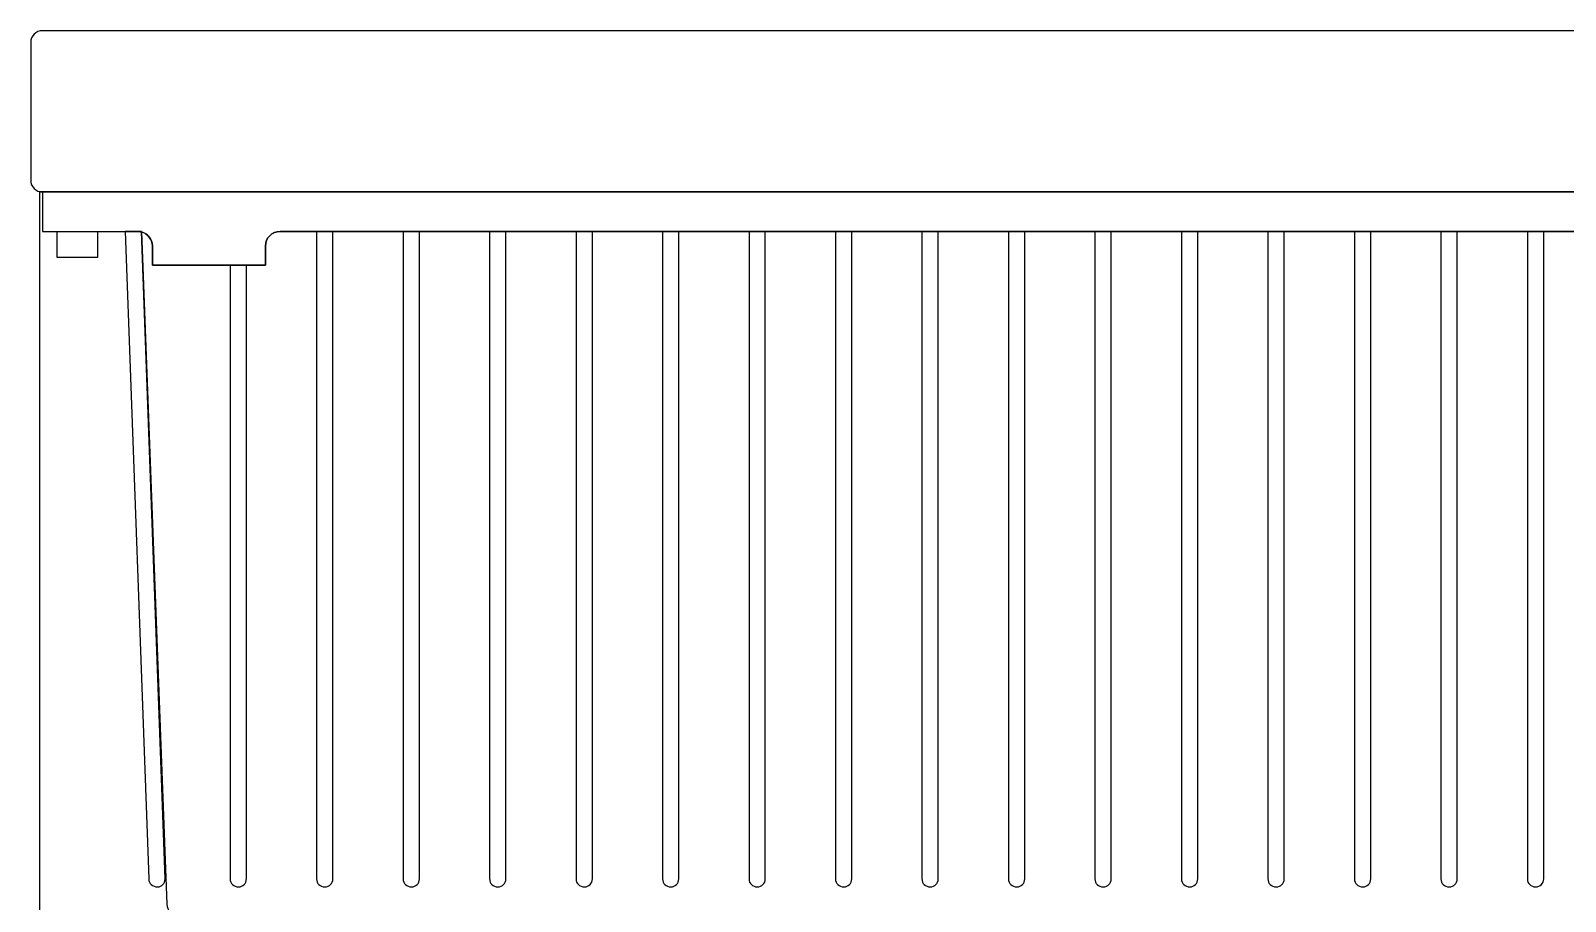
# Model space of a CAD drawing. Extents: x 30 to 209, y 62 to 241.
# Drawn here: x 70.4 to 148.1, y 125.4 to 169.5 of the extents above; entities that cross this region are included whole.
import ezdxf

# ---------------------------------------------------------------- set-up
doc = ezdxf.new("R2010")
doc.units = 0
doc.layers.add('LIVELLO_1', color=160, linetype='Continuous')

# ---------------------------------------------------------------- blocks, each defined once
blk = doc.blocks.new('AI9-BLK1')
at = {"layer": 'LIVELLO_1', "color": 7}
blk.add_lwpolyline([(-33.569, 7.868), (-31.524, 7.868), (-31.524, 6.537), (-33.569, 6.537)], close=True, dxfattribs=at)
for points, knots in [([(-34.312, 18.028), (-34.312, 18.028), (59.998, 18.028), (59.998, 18.028), (60.327, 18.028), (60.592, 17.764), (60.592, 17.435), (60.592, 17.435), (60.592, 10.462), (60.592, 10.462), (60.592, 10.133), (60.327, 9.865), (59.998, 9.865), (59.998, 9.865), (-34.312, 9.865), (-34.312, 9.865), (-34.64, 9.865), (-34.905, 10.133), (-34.905, 10.46), (-34.905, 10.46), (-34.905, 17.435), (-34.905, 17.435), (-34.905, 17.764), (-34.64, 18.028), (-34.312, 18.028)], [0, 0, 0, 0, 1, 1, 1, 2, 2, 2, 3, 3, 3, 4, 4, 4, 5, 5, 5, 6, 6, 6, 7, 7, 7, 8, 8, 8, 8]), ([(59.998, 9.865), (59.998, 9.865), (59.998, -70.07), (59.998, -70.07), (59.998, -70.388), (59.74, -70.647), (59.42, -70.647), (59.42, -70.647), (-33.88, -70.647), (-33.88, -70.647), (-34.2, -70.647), (-34.459, -70.388), (-34.459, -70.07), (-34.459, -70.07), (-34.459, 9.865), (-34.459, 9.865), (-34.459, 9.865), (59.998, 9.865), (59.998, 9.865)], [0, 0, 0, 0, 1, 1, 1, 2, 2, 2, 3, 3, 3, 4, 4, 4, 5, 5, 5, 6, 6, 6, 6]), ([(-34.312, 9.865), (-34.312, 9.865), (59.998, 9.865), (59.998, 9.865), (59.998, 9.865), (59.998, 7.868), (59.998, 7.868), (59.998, 7.868), (55.174, 7.868), (55.174, 7.868), (54.763, 7.868), (54.432, 7.536), (54.432, 7.126), (54.432, 7.126), (54.432, 6.163), (54.432, 6.163), (54.432, 6.163), (48.698, 6.163), (48.698, 6.163), (48.698, 6.163), (48.698, 7.126), (48.698, 7.126), (48.698, 7.536), (48.368, 7.868), (47.956, 7.868), (47.956, 7.868), (-22.269, 7.868), (-22.269, 7.868), (-22.68, 7.868), (-23.012, 7.536), (-23.012, 7.126), (-23.012, 7.126), (-23.012, 6.163), (-23.012, 6.163), (-23.012, 6.163), (-28.743, 6.163), (-28.743, 6.163), (-28.743, 6.163), (-28.743, 7.126), (-28.743, 7.126), (-28.743, 7.536), (-29.075, 7.868), (-29.485, 7.868), (-29.485, 7.868), (-34.312, 7.868), (-34.312, 7.868), (-34.312, 7.868), (-34.312, 9.865), (-34.312, 9.865)], [0, 0, 0, 0, 1, 1, 1, 2, 2, 2, 3, 3, 3, 4, 4, 4, 5, 5, 5, 6, 6, 6, 7, 7, 7, 8, 8, 8, 9, 9, 9, 10, 10, 10, 11, 11, 11, 12, 12, 12, 13, 13, 13, 14, 14, 14, 15, 15, 15, 16, 16, 16, 16]), ([(-29.286, 7.868), (-29.286, 7.868), (-28.097, -24.917), (-28.097, -24.917), (-28.092, -25.14), (-28.263, -25.319), (-28.484, -25.319), (-28.731, -25.319), (-28.918, -25.14), (-28.925, -24.917), (-28.925, -24.917), (-30.113, 7.868), (-30.113, 7.868), (-30.113, 7.868), (-29.286, 7.868), (-29.286, 7.868)], [0, 0, 0, 0, 1, 1, 1, 2, 2, 2, 3, 3, 3, 4, 4, 4, 5, 5, 5, 5]), ([(-28.002, -26.188), (-28.002, -26.188), (-29.286, 7.842), (-29.286, 7.842), (-28.974, 7.754), (-28.743, 7.467), (-28.743, 7.126), (-28.743, 7.126), (-28.743, 6.163), (-28.743, 6.163), (-28.743, 6.163), (-23.012, 6.163), (-23.012, 6.163), (-23.012, 6.163), (-23.012, 7.126), (-23.012, 7.126), (-23.012, 7.536), (-22.68, 7.868), (-22.269, 7.868), (-22.269, 7.868), (47.956, 7.868), (47.956, 7.868), (48.368, 7.868), (48.698, 7.536), (48.698, 7.126), (48.698, 7.126), (48.698, 6.163), (48.698, 6.163), (48.698, 6.163), (54.432, 6.163), (54.432, 6.163), (54.432, 6.163), (54.432, 7.126), (54.432, 7.126), (54.432, 7.467), (54.66, 7.754), (54.97, 7.84), (54.97, 7.84), (53.689, -26.188), (53.689, -26.188), (53.689, -26.518), (53.423, -26.782), (53.095, -26.782), (53.095, -26.782), (-27.408, -26.782), (-27.408, -26.782), (-27.735, -26.782), (-28.002, -26.518), (-28.002, -26.188)], [0, 0, 0, 0, 1, 1, 1, 2, 2, 2, 3, 3, 3, 4, 4, 4, 5, 5, 5, 6, 6, 6, 7, 7, 7, 8, 8, 8, 9, 9, 9, 10, 10, 10, 11, 11, 11, 12, 12, 12, 13, 13, 13, 14, 14, 14, 15, 15, 15, 16, 16, 16, 16]), ([(-19.597, 7.868), (-19.597, 7.868), (-19.597, -24.917), (-19.597, -24.917), (-19.597, -25.14), (-19.777, -25.319), (-19.998, -25.319), (-20.245, -25.319), (-20.425, -25.14), (-20.425, -24.917), (-20.425, -24.917), (-20.425, 7.868), (-20.425, 7.868), (-20.425, 7.868), (-19.597, 7.868), (-19.597, 7.868)], [0, 0, 0, 0, 1, 1, 1, 2, 2, 2, 3, 3, 3, 4, 4, 4, 5, 5, 5, 5]), ([(-15.218, 7.868), (-15.218, 7.868), (-15.218, -24.917), (-15.218, -24.917), (-15.218, -25.14), (-15.396, -25.319), (-15.617, -25.319), (-15.864, -25.319), (-16.044, -25.14), (-16.044, -24.917), (-16.044, -24.917), (-16.044, 7.868), (-16.044, 7.868), (-16.044, 7.868), (-15.218, 7.868), (-15.218, 7.868)], [0, 0, 0, 0, 1, 1, 1, 2, 2, 2, 3, 3, 3, 4, 4, 4, 5, 5, 5, 5]), ([(-10.837, 7.868), (-10.837, 7.868), (-10.837, -24.917), (-10.837, -24.917), (-10.837, -25.14), (-11.016, -25.319), (-11.238, -25.319), (-11.483, -25.319), (-11.664, -25.14), (-11.664, -24.917), (-11.664, -24.917), (-11.664, 7.868), (-11.664, 7.868), (-11.664, 7.868), (-10.837, 7.868), (-10.837, 7.868)], [0, 0, 0, 0, 1, 1, 1, 2, 2, 2, 3, 3, 3, 4, 4, 4, 5, 5, 5, 5]), ([(-6.456, 7.868), (-6.456, 7.868), (-6.456, -24.917), (-6.456, -24.917), (-6.456, -25.14), (-6.636, -25.319), (-6.857, -25.319), (-7.102, -25.319), (-7.283, -25.14), (-7.283, -24.917), (-7.283, -24.917), (-7.283, 7.868), (-7.283, 7.868), (-7.283, 7.868), (-6.456, 7.868), (-6.456, 7.868)], [0, 0, 0, 0, 1, 1, 1, 2, 2, 2, 3, 3, 3, 4, 4, 4, 5, 5, 5, 5]), ([(-2.076, 7.868), (-2.076, 7.868), (-2.076, -24.917), (-2.076, -24.917), (-2.076, -25.14), (-2.256, -25.319), (-2.477, -25.319), (-2.723, -25.319), (-2.902, -25.14), (-2.902, -24.917), (-2.902, -24.917), (-2.902, 7.868), (-2.902, 7.868), (-2.902, 7.868), (-2.076, 7.868), (-2.076, 7.868)], [0, 0, 0, 0, 1, 1, 1, 2, 2, 2, 3, 3, 3, 4, 4, 4, 5, 5, 5, 5]), ([(2.305, 7.868), (2.305, 7.868), (2.305, -24.917), (2.305, -24.917), (2.305, -25.14), (2.125, -25.319), (1.904, -25.319), (1.657, -25.319), (1.479, -25.14), (1.479, -24.917), (1.479, -24.917), (1.479, 7.868), (1.479, 7.868), (1.479, 7.868), (2.305, 7.868), (2.305, 7.868)], [0, 0, 0, 0, 1, 1, 1, 2, 2, 2, 3, 3, 3, 4, 4, 4, 5, 5, 5, 5]), ([(6.686, 7.868), (6.686, 7.868), (6.686, -24.917), (6.686, -24.917), (6.686, -25.14), (6.507, -25.319), (6.286, -25.319), (6.038, -25.319), (5.858, -25.14), (5.858, -24.917), (5.858, -24.917), (5.858, 7.868), (5.858, 7.868), (5.858, 7.868), (6.686, 7.868), (6.686, 7.868)], [0, 0, 0, 0, 1, 1, 1, 2, 2, 2, 3, 3, 3, 4, 4, 4, 5, 5, 5, 5]), ([(11.065, 7.868), (11.065, 7.868), (11.065, -24.917), (11.065, -24.917), (11.065, -25.14), (10.887, -25.319), (10.667, -25.319), (10.419, -25.319), (10.238, -25.14), (10.238, -24.917), (10.238, -24.917), (10.238, 7.868), (10.238, 7.868), (10.238, 7.868), (11.065, 7.868), (11.065, 7.868)], [0, 0, 0, 0, 1, 1, 1, 2, 2, 2, 3, 3, 3, 4, 4, 4, 5, 5, 5, 5]), ([(15.446, 7.868), (15.446, 7.868), (15.446, -24.917), (15.446, -24.917), (15.446, -25.14), (15.268, -25.319), (15.046, -25.319), (14.8, -25.319), (14.62, -25.14), (14.62, -24.917), (14.62, -24.917), (14.62, 7.868), (14.62, 7.868), (14.62, 7.868), (15.446, 7.868), (15.446, 7.868)], [0, 0, 0, 0, 1, 1, 1, 2, 2, 2, 3, 3, 3, 4, 4, 4, 5, 5, 5, 5]), ([(19.828, 7.868), (19.828, 7.868), (19.828, -24.917), (19.828, -24.917), (19.828, -25.14), (19.649, -25.319), (19.426, -25.319), (19.181, -25.319), (19, -25.14), (19, -24.917), (19, -24.917), (19, 7.868), (19, 7.868), (19, 7.868), (19.828, 7.868), (19.828, 7.868)], [0, 0, 0, 0, 1, 1, 1, 2, 2, 2, 3, 3, 3, 4, 4, 4, 5, 5, 5, 5]), ([(24.21, 7.868), (24.21, 7.868), (24.21, -24.917), (24.21, -24.917), (24.21, -25.14), (24.028, -25.319), (23.807, -25.319), (23.56, -25.319), (23.381, -25.14), (23.381, -24.917), (23.381, -24.917), (23.381, 7.868), (23.381, 7.868), (23.381, 7.868), (24.21, 7.868), (24.21, 7.868)], [0, 0, 0, 0, 1, 1, 1, 2, 2, 2, 3, 3, 3, 4, 4, 4, 5, 5, 5, 5]), ([(28.589, 7.868), (28.589, 7.868), (28.589, -24.917), (28.589, -24.917), (28.589, -25.14), (28.409, -25.319), (28.188, -25.319), (27.94, -25.319), (27.762, -25.14), (27.762, -24.917), (27.762, -24.917), (27.762, 7.868), (27.762, 7.868), (27.762, 7.868), (28.589, 7.868), (28.589, 7.868)], [0, 0, 0, 0, 1, 1, 1, 2, 2, 2, 3, 3, 3, 4, 4, 4, 5, 5, 5, 5]), ([(32.97, 7.868), (32.97, 7.868), (32.97, -24.917), (32.97, -24.917), (32.97, -25.14), (32.791, -25.319), (32.569, -25.319), (32.322, -25.319), (32.143, -25.14), (32.143, -24.917), (32.143, -24.917), (32.143, 7.868), (32.143, 7.868), (32.143, 7.868), (32.97, 7.868), (32.97, 7.868)], [0, 0, 0, 0, 1, 1, 1, 2, 2, 2, 3, 3, 3, 4, 4, 4, 5, 5, 5, 5]), ([(37.35, 7.868), (37.35, 7.868), (37.35, -24.917), (37.35, -24.917), (37.35, -25.14), (37.172, -25.319), (36.95, -25.319), (36.702, -25.319), (36.522, -25.14), (36.522, -24.917), (36.522, -24.917), (36.522, 7.868), (36.522, 7.868), (36.522, 7.868), (37.35, 7.868), (37.35, 7.868)], [0, 0, 0, 0, 1, 1, 1, 2, 2, 2, 3, 3, 3, 4, 4, 4, 5, 5, 5, 5]), ([(41.731, 7.868), (41.731, 7.868), (41.731, -24.917), (41.731, -24.917), (41.731, -25.14), (41.551, -25.319), (41.328, -25.319), (41.083, -25.319), (40.903, -25.14), (40.903, -24.917), (40.903, -24.917), (40.903, 7.868), (40.903, 7.868), (40.903, 7.868), (41.731, 7.868), (41.731, 7.868)], [0, 0, 0, 0, 1, 1, 1, 2, 2, 2, 3, 3, 3, 4, 4, 4, 5, 5, 5, 5]), ([(-23.978, 6.163), (-23.978, 6.163), (-23.978, -24.917), (-23.978, -24.917), (-23.978, -25.14), (-24.158, -25.319), (-24.379, -25.319), (-24.626, -25.319), (-24.804, -25.14), (-24.804, -24.917), (-24.804, -24.917), (-24.804, 6.163), (-24.804, 6.163), (-24.804, 6.163), (-23.978, 6.163), (-23.978, 6.163)], [0, 0, 0, 0, 1, 1, 1, 2, 2, 2, 3, 3, 3, 4, 4, 4, 5, 5, 5, 5])]:
    blk.add_open_spline(points, degree=3, knots=knots, dxfattribs=at)

msp = doc.modelspace()

# ---------------------------------------------------------------- block references
at = {"layer": 'LIVELLO_1', "color": 7}
msp.add_blockref('AI9-BLK1', (105.29831, 151.487653), dxfattribs=at)

doc.saveas('drawing.dxf')
